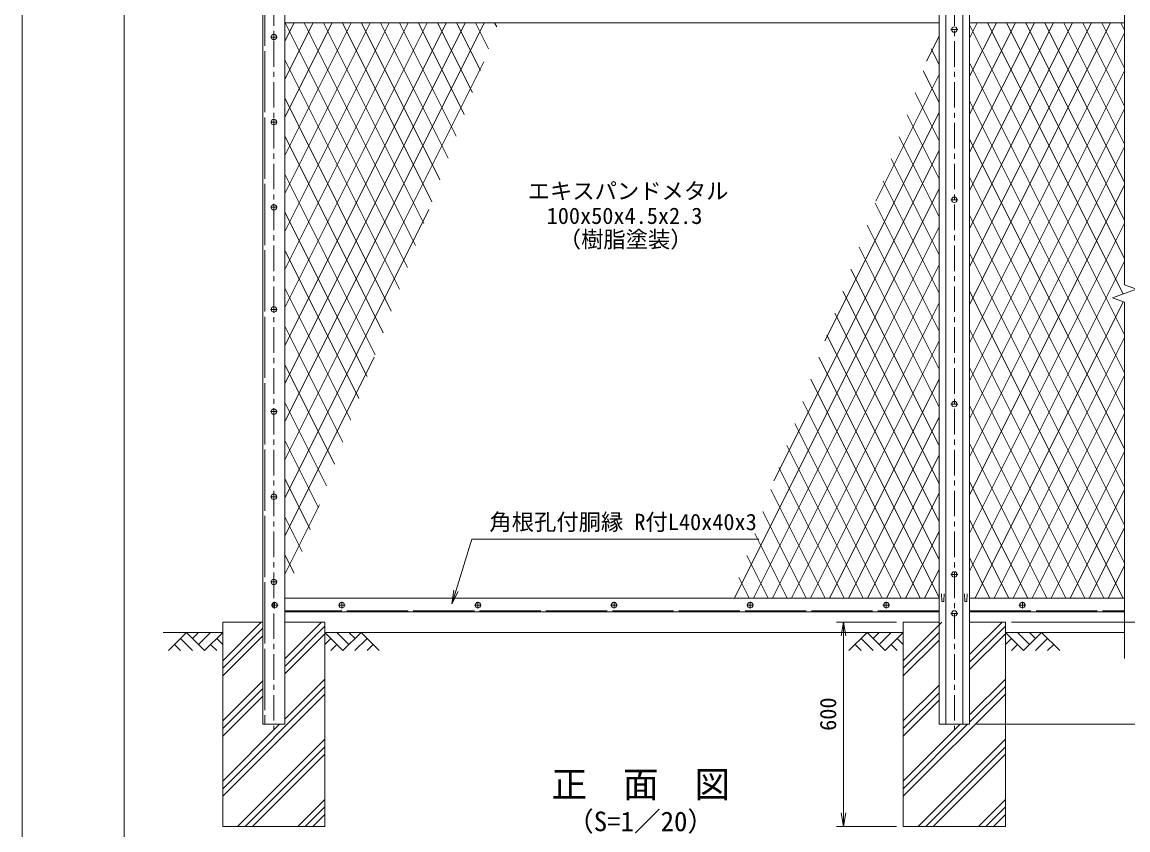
# Model space of a CAD drawing. Units: millimetres, scale not verified. Extents: x -4200 to 4200, y -2970 to 2970.
# Drawn here: x -4200 to -950, y -590 to 1782 of the extents above; entities that cross this region are included whole.
import ezdxf
from ezdxf.enums import TextEntityAlignment as Align

# ---------------------------------------------------------------- set-up
doc = ezdxf.new("R2010")
doc.units = ezdxf.units.MM
doc.header["$LTSCALE"] = 15
doc.linetypes.add('CHAIN1', pattern=[8, 5, -1, 1, -1])
doc.linetypes.add('LONG_DASHED2', pattern=[13, 12, -1])
doc.layers.add('0-1_D-TTL-TXT', color=7, linetype='Continuous')
for name, color, linetype, lineweight in [('0-2_D-STR-DIM', 7, 'Continuous', 9), ('0-3_0', 7, 'Continuous', 9), ('0-4_D-STR3', 3, 'Continuous', 9), ('0-5_D-BMK', 2, 'CHAIN1', 9), ('0-6_D-STR-TXT', 7, 'Continuous', 9), ('0-7_D-STR1', 1, 'Continuous', 9), ('0-8_D-BGD', 7, 'Continuous', 9), ('0-9_D-STR4', 7, 'Continuous', 9), ('0-A_D-DCR-HCH', 7, 'Continuous', 9), ('0-B_D-STR2', 7, 'Continuous', 9), ('0-C_D-TTL', 2, 'Continuous', 9)]:
    doc.layers.add(name, color=color, linetype=linetype, lineweight=lineweight)
doc.styles.add('ＭＳ ゴシック', font='')
doc.styles.get('ＭＳ ゴシック').set_extended_font_data('MS Gothic')

# ---------------------------------------------------------------- blocks, each defined once
blk = doc.blocks.new('_Open')
at = {"layer": '0-3_0'}
blk.add_line((-15, 2.5), (0, 0), dxfattribs=at)
blk.add_lwpolyline([(-15, -2.5), (0, 0), (-15, 0)], dxfattribs=at)

msp = doc.modelspace()

# ---------------------------------------------------------------- linework, layer by layer
at = {"layer": '0-2_D-STR-DIM'}
for p, q in [((-960.31, 2325.78), (-960.31, 1010.65)), ((-925.07, 997.82), (-960.31, 1010.65)), ((-995.55, 972.17), (-925.07, 997.82)), ((-960.31, 959.35), (-995.55, 972.17)), ((-960.31, 959.35), (-960.31, -87.31)), ((-1630.31, 20), (-1806.29, 20)), ((-1292.54, 20), (-409.26, 20)), ((-1290.31, 20), (-529.26, 20)), ((-1290.31, 20), (-409.26, 20)), ((-1270.31, 20), (-244.1, 20)), ((-1786.29, -20), (-1786.29, -540)), ((-1395.31, -280), (-409.26, -280)), ((-1630.31, -580), (-1806.29, -580))]:
    msp.add_line(p, q, dxfattribs=at)
at = {"layer": '0-4_D-STR3'}
for centre in [(-1460.31, 1760), (-3459.81, 1738), (-3459.81, 1488), (-1460.31, 1260), (-3459.81, 1238), (-3459.81, 938), (-1460.31, 660), (-3459.81, 638), (-3459.81, 388), (-1460.31, 160), (-3459.81, 138), (-3457.81, 70), (-3260.31, 70), (-2860.31, 70), (-2460.31, 70), (-2060.31, 70), (-1660.31, 70), (-1260.31, 70), (-1460.31, 45.5)]:
    msp.add_circle(centre, 8, dxfattribs=at)
at = {"layer": '0-5_D-BMK'}
for p, q in [((-3460.31, 2325.78), (-3460.31, -295)), ((-1460.31, 2325.78), (-1460.31, -295)), ((-1450.31, 1760), (-1470.31, 1760)), ((-3449.81, 1738), (-3469.81, 1738)), ((-3459.81, 1748), (-3459.81, 1728)), ((-3459.81, 1498), (-3459.81, 1478)), ((-3449.81, 1488), (-3469.81, 1488)), ((-3449.81, 1238), (-3469.81, 1238)), ((-3459.81, 1248), (-3459.81, 1228)), ((-1450.31, 1260), (-1470.31, 1260)), ((-3459.81, 948), (-3459.81, 928)), ((-3449.81, 938), (-3469.81, 938)), ((-1450.31, 660), (-1470.31, 660)), ((-3449.81, 638), (-3469.81, 638)), ((-3459.81, 648), (-3459.81, 628)), ((-3459.81, 398), (-3459.81, 378)), ((-3449.81, 388), (-3469.81, 388)), ((-3449.81, 138), (-3469.81, 138)), ((-3459.81, 148), (-3459.81, 128)), ((-1450.31, 160), (-1470.31, 160)), ((-3447.81, 70), (-3467.81, 70)), ((-3457.81, 80), (-3457.81, 60)), ((-3250.31, 70), (-3270.31, 70)), ((-3260.31, 60), (-3260.31, 80)), ((-2850.31, 70), (-2870.31, 70)), ((-2860.31, 60), (-2860.31, 80)), ((-2450.31, 70), (-2470.31, 70)), ((-2460.31, 60), (-2460.31, 80)), ((-2050.31, 70), (-2070.31, 70)), ((-2060.31, 60), (-2060.31, 80)), ((-1650.31, 70), (-1670.31, 70)), ((-1660.31, 60), (-1660.31, 80)), ((-1250.31, 70), (-1270.31, 70)), ((-1260.31, 60), (-1260.31, 80)), ((-1450.31, 45.5), (-1470.31, 45.5))]:
    msp.add_line(p, q, dxfattribs=at)
at = {"layer": '0-6_D-STR-TXT'}
msp.add_lwpolyline([(-2034.86, 263.1), (-2878.6, 263.1), (-2936.33, 75.97)], dxfattribs=at)
at = {"layer": '0-7_D-STR1'}
for p, q in [((-3492.81, 2281.87), (-3492.81, -280)), ((-3427.81, -280), (-3427.81, 2281.87)), ((-1505.31, -280), (-1505.31, 2266)), ((-1485.31, -280), (-1485.31, 2266)), ((-1435.31, -280), (-1435.31, 2266)), ((-1415.31, -280), (-1415.31, 2266)), ((-3427.81, 1780), (-1505.31, 1780)), ((-960.31, 1780), (-1415.31, 1780)), ((-1496.81, 81.62), (-1497.56, 103.12)), ((-1490.81, 81.62), (-1490.06, 103.12)), ((-1429.81, 81.62), (-1430.56, 103.12)), ((-1423.81, 81.62), (-1423.06, 103.12)), ((-3427.81, 90), (-1505.31, 90)), ((-960.31, 90), (-1415.31, 90)), ((-1505.31, 50), (-3427.81, 50)), ((-1415.31, 50), (-960.31, 50)), ((-3492.81, -280), (-3427.81, -280)), ((-1505.31, -280), (-1415.31, -280))]:
    msp.add_line(p, q, dxfattribs=at)
at = {"layer": '0-7_D-STR1', "linetype": 'LONG_DASHED2'}
for p, q in [((-3486.81, 2281.87), (-3486.81, -280)), ((-1505.31, 53), (-3427.81, 53)), ((-1415.31, 53), (-960.31, 53))]:
    msp.add_line(p, q, dxfattribs=at)
at = {"layer": '0-7_D-STR1'}
for centre in [(-1493.81, 82.87), (-1426.81, 82.87)]:
    msp.add_arc(centre, 3.25, 202.61986, 337.38014, dxfattribs=at)
at = {"layer": '0-8_D-BGD'}
for p, q in [((-3610.31, -10), (-3785.31, -10)), ((-1610.31, -10), (-3310.31, -10)), ((-1310.31, -10), (-960.31, -10))]:
    msp.add_line(p, q, dxfattribs=at)
at = {"layer": '0-9_D-STR4'}
for p, q in [((-3610.31, 20), (-3610.31, -580)), ((-3492.81, 20), (-3610.31, 20)), ((-3310.31, 20), (-3427.81, 20)), ((-3310.31, 20), (-3310.31, -580)), ((-1610.31, 20), (-1610.31, -580)), ((-1505.31, 20), (-1610.31, 20)), ((-1310.31, 20), (-1415.31, 20)), ((-1310.31, 20), (-1310.31, -580)), ((-3310.31, -580), (-3610.31, -580)), ((-1310.31, -580), (-1610.31, -580))]:
    msp.add_line(p, q, dxfattribs=at)
at = {"layer": '0-A_D-DCR-HCH'}
for p, q in [((-3610.31, -93.49), (-3496.82, 20)), ((-3610.31, -115.59), (-3492.81, 1.91)), ((-3427.81, -87.77), (-3320.05, 20)), ((-3427.81, -109.86), (-3310.31, 7.64)), ((-1610.31, -93.49), (-1496.82, 20)), ((-1415.31, -75.27), (-1320.05, 20)), ((-1415.31, -97.36), (-1310.31, 7.64)), ((-3716.73, -10), (-3769.95, -63.21)), ((-3734.47, -27.74), (-3698.83, -63.21)), ((-3716.73, -10), (-3663.52, -63.21)), ((-3699, -27.74), (-3681.26, -10)), ((-3681.26, -45.48), (-3645.78, -10)), ((-3663.52, -63.21), (-3610.31, -10)), ((-3628.05, -27.74), (-3610.31, -45.4)), ((-3610.31, -137.68), (-3492.81, -20.18)), ((-3427.81, -131.96), (-3310.31, -14.46)), ((-3257.1, -63.21), (-3310.31, -10)), ((-3292.57, -27.74), (-3310.31, -45.4)), ((-3239.36, -45.48), (-3274.84, -10)), ((-3203.89, -10), (-3257.1, -63.21)), ((-3221.53, -27.83), (-3239.36, -10)), ((-3186.15, -27.74), (-3221.79, -63.21)), ((-3203.89, -10), (-3150.67, -63.21)), ((-1716.73, -10), (-1769.95, -63.21)), ((-1734.47, -27.74), (-1698.83, -63.21)), ((-1716.73, -10), (-1663.52, -63.21)), ((-1699, -27.74), (-1681.26, -10)), ((-1681.26, -45.48), (-1645.78, -10)), ((-1663.52, -63.21), (-1610.31, -10)), ((-1628.05, -27.74), (-1610.31, -45.4)), ((-1610.31, -115.59), (-1505.31, -10.59)), ((-1415.31, -119.46), (-1310.31, -14.46)), ((-1257.1, -63.21), (-1310.31, -10)), ((-1292.57, -27.74), (-1310.31, -45.4)), ((-1239.36, -45.48), (-1274.84, -10)), ((-1203.89, -10), (-1257.1, -63.21)), ((-1221.53, -27.83), (-1239.36, -10)), ((-1186.15, -27.74), (-1221.79, -63.21)), ((-1203.89, -10), (-1150.67, -63.21)), ((-3752.21, -45.48), (-3734.39, -63.21)), ((-3645.78, -45.48), (-3627.97, -63.21)), ((-3274.84, -45.48), (-3292.65, -63.21)), ((-3168.41, -45.48), (-3186.23, -63.21)), ((-1752.21, -45.48), (-1734.39, -63.21)), ((-1645.78, -45.48), (-1627.97, -63.21)), ((-1610.31, -137.68), (-1505.31, -32.68)), ((-1274.84, -45.48), (-1292.65, -63.21)), ((-1168.41, -45.48), (-1186.23, -63.21)), ((-3610.31, -270.27), (-3492.81, -152.77)), ((-3427.81, -264.54), (-3310.31, -147.04)), ((-1415.31, -252.04), (-1310.31, -147.04)), ((-3610.31, -469.14), (-3310.31, -169.14)), ((-3610.31, -292.36), (-3492.81, -174.86)), ((-3610.31, -491.24), (-3310.31, -191.24)), ((-1610.31, -270.27), (-1505.31, -165.27)), ((-1610.31, -292.36), (-1505.31, -187.36)), ((-1610.31, -491.24), (-1310.31, -191.24)), ((-1415.31, -274.14), (-1310.31, -169.14)), ((-3610.31, -314.46), (-3492.81, -196.96)), ((-1610.31, -314.46), (-1505.31, -209.46)), ((-3610.31, -447.04), (-3443.27, -280)), ((-1610.31, -469.14), (-1421.17, -280)), ((-1610.31, -447.04), (-1443.27, -280)), ((-3566.49, -580), (-3310.31, -323.82)), ((-1566.49, -580), (-1310.31, -323.82)), ((-3544.4, -580), (-3310.31, -345.92)), ((-1544.4, -580), (-1310.31, -345.92)), ((-3522.3, -580), (-3310.31, -368.01)), ((-1522.3, -580), (-1310.31, -368.01)), ((-3389.72, -580), (-3310.31, -500.6)), ((-1389.72, -580), (-1310.31, -500.6)), ((-3367.62, -580), (-3310.31, -522.69)), ((-3345.52, -580), (-3310.31, -544.79)), ((-1367.62, -580), (-1310.31, -522.69)), ((-1345.52, -580), (-1310.31, -544.79))]:
    msp.add_line(p, q, dxfattribs=at)
at = {"layer": '0-B_D-STR2'}
for p, q in [((-3400.78, 1780), (-3427.81, 1725.94)), ((-3344.88, 1780), (-3427.81, 1614.13)), ((-3288.98, 1780), (-3427.81, 1502.33)), ((-3233.07, 1780), (-3427.81, 1390.52)), ((-3177.17, 1780), (-3427.81, 1278.72)), ((-3121.27, 1780), (-3427.81, 1166.92)), ((-3065.37, 1780), (-3427.81, 1055.11)), ((-3009.47, 1780), (-3427.81, 943.31)), ((-2953.56, 1780), (-3427.81, 831.51)), ((-2897.66, 1780), (-3427.81, 719.7)), ((-2841.76, 1780), (-3427.81, 607.9)), ((-3067.21, 1061.71), (-3426.35, 1780)), ((-3043.39, 1125.89), (-3370.45, 1780)), ((-3019.58, 1190.06), (-3314.55, 1780)), ((-2995.76, 1254.23), (-3258.65, 1780)), ((-2971.95, 1318.41), (-3202.75, 1780)), ((-2948.13, 1382.58), (-3146.84, 1780)), ((-2924.32, 1446.75), (-3090.94, 1780)), ((-2900.5, 1510.93), (-3035.04, 1780)), ((-2876.69, 1575.1), (-2979.14, 1780)), ((-2852.87, 1639.27), (-2923.24, 1780)), ((-2829.06, 1703.45), (-2867.34, 1780)), ((-2805.24, 1767.62), (-2811.43, 1780)), ((-1392.78, 1780), (-1415.31, 1734.94)), ((-1336.88, 1780), (-1415.31, 1623.13)), ((-1280.98, 1780), (-1415.31, 1511.33)), ((-1225.07, 1780), (-1415.31, 1399.52)), ((-1169.17, 1780), (-1415.31, 1287.72)), ((-1113.27, 1780), (-1415.31, 1175.92)), ((-1057.37, 1780), (-1415.31, 1064.11)), ((-1001.47, 1780), (-1415.31, 952.31)), ((-960.31, 863.92), (-1415.31, 1773.91)), ((-964.23, 983.57), (-1362.45, 1780)), ((-960.31, 1087.52), (-1306.55, 1780)), ((-960.31, 1199.33), (-1250.65, 1780)), ((-960.31, 1311.13), (-1194.75, 1780)), ((-960.31, 1422.93), (-1138.84, 1780)), ((-960.31, 1534.73), (-1082.94, 1780)), ((-960.31, 1646.54), (-1027.04, 1780)), ((-960.31, 1758.34), (-971.14, 1780)), ((-1505.31, 1740), (-1541.64, 1667.33)), ((-960.31, 1750.51), (-1415.31, 840.51)), ((-1505.31, 1657.05), (-1528.5, 1703.43)), ((-3091.02, 997.54), (-3427.81, 1671.11)), ((-2843.24, 1665.24), (-3427.81, 496.1)), ((-960.31, 752.12), (-1415.31, 1662.11)), ((-1505.31, 1628.19), (-1691.22, 1256.38)), ((-1505.31, 1545.24), (-1552.05, 1638.73)), ((-960.31, 1638.7), (-1415.31, 728.7)), ((-1505.31, 1433.44), (-1575.6, 1574.03)), ((-3114.84, 933.36), (-3427.81, 1559.31)), ((-960.31, 640.31), (-1415.31, 1550.31)), ((-1505.31, 1516.39), (-1840.79, 845.43)), ((-1505.31, 1321.64), (-1599.15, 1509.32)), ((-960.31, 1526.9), (-1415.31, 616.9)), ((-3138.65, 869.19), (-3427.81, 1447.5)), ((-1505.31, 1209.83), (-1622.7, 1444.62)), ((-960.31, 528.51), (-1415.31, 1438.5)), ((-1505.31, 1404.59), (-1990.36, 434.48)), ((-960.31, 1415.1), (-1415.31, 505.1)), ((-1505.31, 1098.03), (-1646.25, 1379.92)), ((-3162.47, 805.02), (-3427.81, 1335.7)), ((-1505.31, 986.23), (-1669.8, 1315.21)), ((-960.31, 416.71), (-1415.31, 1326.7)), ((-960.31, 1303.29), (-1415.31, 393.29)), ((-1505.31, 1292.78), (-2106.7, 90)), ((-1505.31, 874.42), (-1693.35, 1250.51)), ((-3004.18, 1231.56), (-3427.81, 384.3)), ((-3186.28, 740.84), (-3427.81, 1223.9)), ((-960.31, 304.9), (-1415.31, 1214.9)), ((-1505.31, 1180.98), (-2050.8, 90)), ((-1505.31, 762.62), (-1716.9, 1185.81)), ((-960.31, 1191.49), (-1415.31, 281.49)), ((-3210.1, 676.67), (-3427.81, 1112.09)), ((-1505.31, 650.82), (-1740.45, 1121.1)), ((-960.31, 193.1), (-1415.31, 1103.09)), ((-960.31, 1079.69), (-1415.31, 169.69)), ((-1505.31, 1069.18), (-1994.9, 90)), ((-1505.31, 539.02), (-1764, 1056.4)), ((-3233.91, 612.5), (-3427.81, 1000.29)), ((-1505.31, 427.21), (-1787.55, 991.7)), ((-964.66, 90), (-1415.31, 991.29)), ((-1505.31, 957.37), (-1939, 90)), ((-963.92, 960.66), (-1399.25, 90)), ((-1505.31, 315.41), (-1811.1, 926.99)), ((-3257.73, 548.32), (-3427.81, 888.49)), ((-1020.56, 90), (-1415.31, 879.49)), ((-1505.31, 845.57), (-1883.1, 90)), ((-1505.31, 203.61), (-1834.65, 862.29)), ((-960.31, 856.08), (-1343.35, 90)), ((-3165.11, 797.88), (-3427.81, 272.49)), ((-1505.31, 91.8), (-1858.2, 797.59)), ((-3281.54, 484.15), (-3427.81, 776.69)), ((-1076.46, 90), (-1415.31, 767.69)), ((-1560.31, 90), (-1881.75, 732.88)), ((-1505.31, 733.77), (-1827.19, 90)), ((-960.31, 744.28), (-1287.45, 90)), ((-3305.35, 419.98), (-3427.81, 664.88)), ((-1616.21, 90), (-1905.3, 668.18)), ((-1132.36, 90), (-1415.31, 655.88)), ((-1505.31, 621.96), (-1771.29, 90)), ((-960.31, 632.47), (-1231.55, 90)), ((-1672.11, 90), (-1928.85, 603.48)), ((-3329.17, 355.8), (-3427.81, 553.08)), ((-1728.02, 90), (-1952.4, 538.77)), ((-1188.27, 90), (-1415.31, 544.08)), ((-960.31, 520.67), (-1175.65, 90)), ((-1505.31, 510.16), (-1715.39, 90)), ((-1783.92, 90), (-1975.95, 474.07)), ((-3352.98, 291.63), (-3427.81, 441.28)), ((-1244.17, 90), (-1415.31, 432.28)), ((-1839.82, 90), (-1999.5, 409.37)), ((-1505.31, 398.36), (-1659.49, 90)), ((-960.31, 408.87), (-1119.74, 90)), ((-3326.05, 364.2), (-3427.81, 160.69)), ((-3376.8, 227.46), (-3427.81, 329.47)), ((-1895.72, 90), (-2023.05, 344.66)), ((-1300.07, 90), (-1415.31, 320.48)), ((-960.31, 297.06), (-1063.84, 90)), ((-1951.62, 90), (-2046.6, 279.96)), ((-1505.31, 286.55), (-1603.59, 90)), ((-3400.61, 163.28), (-3427.81, 217.67)), ((-2007.53, 90), (-2070.15, 215.26)), ((-1355.97, 90), (-1415.31, 208.67)), ((-1505.31, 174.75), (-1547.69, 90)), ((-960.31, 185.26), (-1007.94, 90)), ((-2063.43, 90), (-2093.7, 150.55))]:
    msp.add_line(p, q, dxfattribs=at)
at = {"layer": '0-C_D-TTL', "color": 7}
msp.add_lwpolyline([(-4199.79, -2969.94), (4200.21, -2969.94), (4200.21, 2970.06), (-4199.79, 2970.06)], close=True, dxfattribs=at)
at = {"layer": '0-C_D-TTL'}
msp.add_lwpolyline([(-3899.79, 2770.06), (3900.21, 2770.06), (3900.21, -2769.94), (-3899.79, -2769.94)], close=True, dxfattribs=at)

# ---------------------------------------------------------------- block references
at = {"layer": '0-2_D-STR-DIM', "xscale": 2.666667, "yscale": 2.666667}
for p, rotation in [((-1786.29, 20), 90), ((-1786.29, -580), 270)]:
    msp.add_blockref('_Open', p, dxfattribs=dict(at, rotation=rotation))
at = {"layer": '0-6_D-STR-TXT', "xscale": 2.666667, "yscale": 2.666667, "rotation": 252.85394}
msp.add_blockref('_Open', (-2936.92, 74.06), dxfattribs=at)

# ---------------------------------------------------------------- texts
at = {"layer": '0-1_D-TTL-TXT', "style": 'ＭＳ ゴシック'}
for s, height, p in [('正\u3000面\u3000図', 76.98, (-2644.11, -518.05)), ('（S=1／20）', 57.73, (-2598.62, -611.25))]:
    msp.add_text(s, height=height, dxfattribs=at).set_placement(p, align=Align.BOTTOM_LEFT)
at = {"layer": '0-2_D-STR-DIM', "style": 'ＭＳ ゴシック'}
msp.add_text('600', height=48.06, rotation=90, dxfattribs=at).set_placement((-1793.04, -299.25), align=Align.BOTTOM_LEFT)
at = {"layer": '0-6_D-STR-TXT', "style": 'ＭＳ ゴシック'}
for s, p in [('エキスパンドメタル', (-2714.03, 1247.4)), ('100x50x4.5x2.3', (-2658.34, 1174.66)), ('（樹脂塗装）', (-2622.77, 1105.47)), ('角根孔付胴縁 R付L40x40x3', (-2826.66, 275.68))]:
    msp.add_text(s, height=48.06, dxfattribs=at).set_placement(p, align=Align.BOTTOM_LEFT)

doc.saveas('drawing.dxf')
